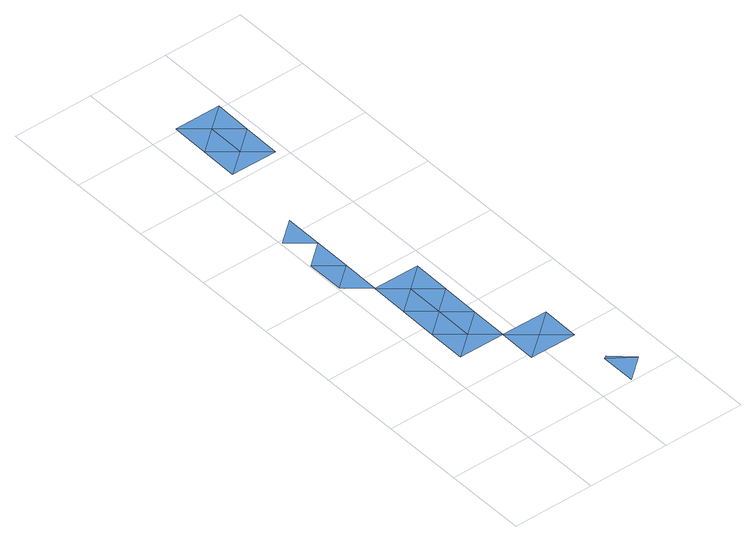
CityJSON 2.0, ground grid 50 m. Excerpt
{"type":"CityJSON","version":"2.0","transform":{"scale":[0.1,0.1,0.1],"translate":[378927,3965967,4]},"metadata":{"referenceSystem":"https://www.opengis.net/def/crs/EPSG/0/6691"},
"CityObjects":{
"waterbody1":{"type":"WaterBody","attributes":{"name":"さいたま市内水浸水想定区域","class":"1140","function":"4","InlandFloodingRiskAttribute.description":"1","InlandFloodingRiskAttribute.rankOrg":"1"},"geometry":[{"type":"MultiSurface","lod":"1","boundaries":[[[0,1,2]],[[1,3,4]],[[0,2,5]],[[1,0,3]],[[6,7,8]],[[9,7,6]],[[4,10,8]],[[0,11,3]],[[4,3,10]],[[11,0,5]],[[12,9,6]],[[13,14,5]],[[10,15,8]],[[11,16,3]],[[17,14,13]],[[12,18,19]],[[3,16,10]],[[14,20,5]],[[16,15,10]],[[21,22,23]],[[21,23,24]],[[17,20,14]],[[25,26,27]],[[28,29,25]],[[26,30,27]],[[28,25,27]],[[31,28,27]],[[28,32,29]],[[30,31,27]],[[32,28,31]]]}]}
},
"vertices":[
[278,821,9],[139,938,8],[136,707,8],[282,1052,8],[142,1169,8],[418,703,8],[148,1632,10],[6,1518,13],[145,1401,10],[9,1749,9],[285,1283,8],[421,935,8],[152,1863,9],[415,472,7],[558,586,7],[427,1397,9],[424,1166,9],[697,469,7],[155,2094,9],[12,1980,9],[700,700,9],[694,224,12],[691,6,14],[834,120,13],[715,237,9],[164,2787,10],[161,2556,10],[304,2670,12],[307,2901,11],[167,3018,11],[443,2552,11],[446,2783,11],[450,3014,12]
]}
